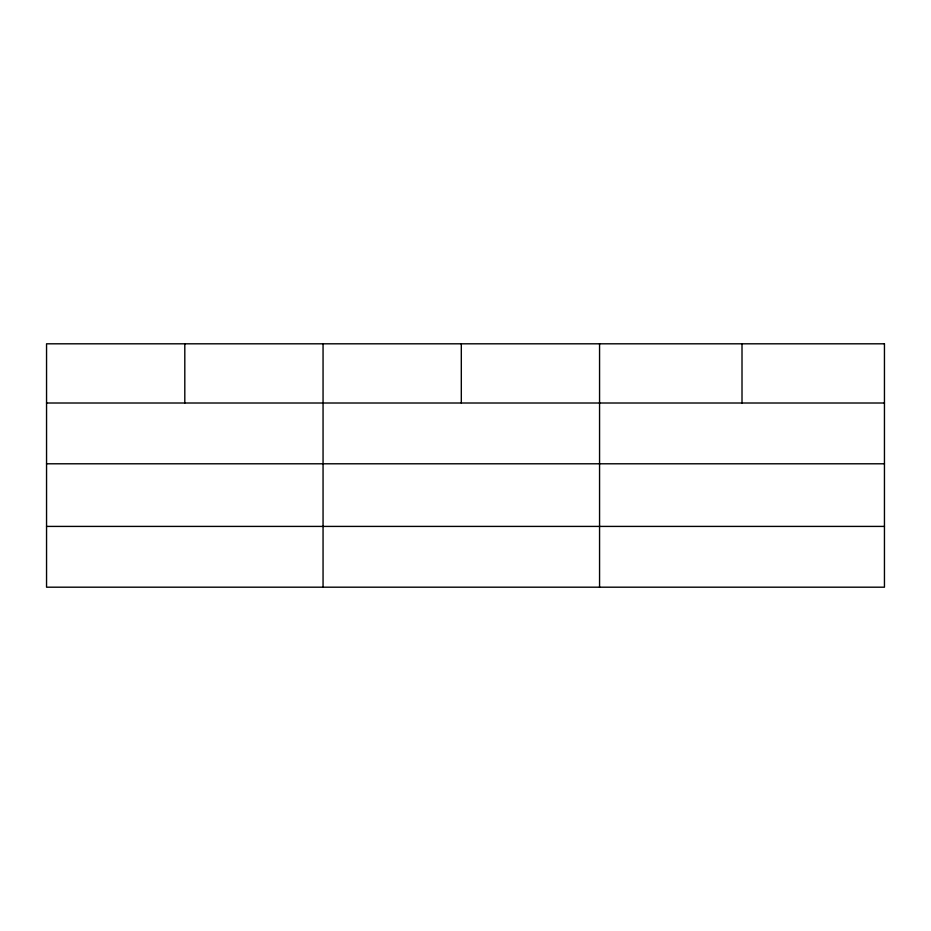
<?xml version="1.0" encoding="UTF-8"?>
<svg xmlns="http://www.w3.org/2000/svg" width="931" height="931" viewBox="0 0 931 931"><rect width="100%" height="100%" fill="white"/><g stroke="black" fill="none" stroke-linecap="round" stroke-linejoin="round"><path stroke-width="1.4" d="M46.55 403.007L884.45 403.007M46.55 463.789L884.45 463.789M46.55 526.411L884.45 526.411M742.007 343.807L742.007 403.007M599.564 343.807L599.564 587.193M461.31 343.807L461.31 403.007M323.057 343.807L323.057 587.193M184.804 343.807L184.804 403.007M884.45 343.807L46.55 343.807L46.55 587.193L884.45 587.193L884.45 343.807"/></g></svg>
